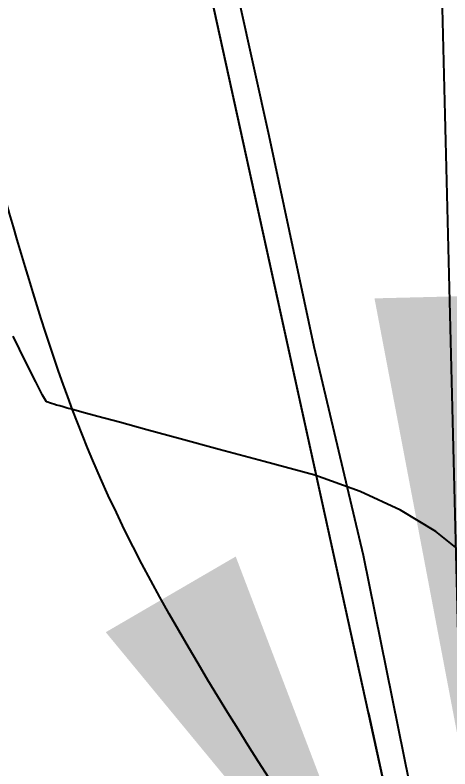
# Model space of a CAD drawing. Extents: x 74381 to 80879, y 6125508 to 6127598.
# Drawn here: x 76570.63 to 76580.14, y 6126051.59 to 6126068.06 of the extents above; entities that cross this region are included whole.
import ezdxf

# ---------------------------------------------------------------- set-up
doc = ezdxf.new("R2010")
doc.units = 0
doc.header["$LTSCALE"] = 5
doc.linetypes.add('DASHED2', pattern=[9.525, 6.35, -3.175])
doc.linetypes.add('foc-FLOWLINE', pattern=[3.75, 2.5, -1.25])
for name, color, linetype in [('AS-FENCE-DASH', 48, 'foc-FENCE-DASH'), ('C-EZE', 13, 'foc-FLOWLINE'), ('Contour_Line_Intermediate', 8, 'DASHED2'), ('L-TITLEDB', 4, 'Continuous')]:
    doc.layers.add(name, color=color, linetype=linetype)
doc.layers.add('C-EZE-T', color=13, linetype='Continuous', lineweight=9)
doc.styles.add('80CG', font='ARIALN.TTF', dxfattribs={"height": 10})
doc.styles.add('foc-LtypeFont', font='ARIALN.TTF', dxfattribs={"height": 7.35})
doc.linetypes.add('foc-FENCE-DASH', pattern='A,0.5,-0.5,1,-0.5,1,-0.5,1,-0.5,1,-0.5,["X",foc-LtypeFont,S=0.2,R=0,X=-0.625,Y=-0.75],-0.5', length=7.5)
doc.dimstyles.new('Compass 5 000', dxfattribs={"dimscale": 5, "dimtxt": 9, "dimasz": 2, "dimexe": 0.2, "dimexo": 0.0625, "dimgap": 0.5, "dimtad": 0, "dimtih": 1, "dimtoh": 1, "dimzin": 0, "dimdsep": 46, "dimtxsty": '80CG', "dimcen": 0.1, "dimse1": 1, "dimse2": 1, "dimclrd": 256, "dimclrt": 256, "dimaunit": 1, "dimadec": 4, "dimazin": 0, "dimtfac": 0.06, "dimtofl": 0, "dimtmove": 0, "dimatfit": 1, "dimfxl": 0.2, "dimtolj": 1, "dimtzin": 0, "dimlwd": -1, "dimarcsym": 0})

msp = doc.modelspace()

# ---------------------------------------------------------------- linework, layer by layer
at = {"layer": 'AS-FENCE-DASH', "flags": 128}
msp.add_lwpolyline([(76565.121, 6126115.326), (76566.063, 6126110.892), (76566.982, 6126106.418), (76568.048, 6126101.688), (76569.032, 6126097.15), (76569.977, 6126092.568), (76571.019, 6126088.027), (76572.215, 6126083.432), (76573.122, 6126079.118), (76574.175, 6126074.449), (76575.192, 6126069.87), (76576.175, 6126065.429), (76577.16, 6126060.814), (76578.238, 6126056.254), (76579.129, 6126051.867), (76579.734, 6126048.883)], dxfattribs=at)
msp.add_lwpolyline([(76565.121, 6126115.326), (76566.063, 6126110.892), (76566.982, 6126106.418), (76568.048, 6126101.688), (76569.032, 6126097.15), (76569.977, 6126092.568), (76571.019, 6126088.027), (76572.215, 6126083.432), (76573.122, 6126079.118), (76574.175, 6126074.449), (76575.192, 6126069.87), (76576.175, 6126065.429), (76577.16, 6126060.814), (76578.238, 6126056.254), (76579.129, 6126051.867), (76579.734, 6126048.883)], dxfattribs=at)
at = {"layer": 'C-EZE', "flags": 128}
msp.add_lwpolyline([(76593.579, 6126055.916), (76577.734, 6126055.643), (76582.109, 6126035.717), (76593.924, 6126035.921)], close=True, dxfattribs=at)
msp.add_lwpolyline([(76593.579, 6126055.916), (76577.734, 6126055.643), (76582.109, 6126035.717), (76593.924, 6126035.921)], close=True, dxfattribs=at)
at = {"layer": 'Contour_Line_Intermediate'}
msp.add_lwpolyline([(76580.486, 6126056.25), (76579.828, 6126056.771), (76579.058, 6126057.238), (76578.176, 6126057.649), (76577.182, 6126058.004), (76576.075, 6126058.304), (76575.095, 6126058.569), (76574.241, 6126058.801), (76573.514, 6126058.998), (76572.912, 6126059.161), (76572.438, 6126059.29), (76572.089, 6126059.384), (76571.867, 6126059.444), (76571.771, 6126059.47), (76571.685, 6126059.495), (76571.606, 6126059.517), (76571.537, 6126059.537), (76571.476, 6126059.555), (76571.424, 6126059.571), (76571.381, 6126059.585), (76571.346, 6126059.597), (76571.32, 6126059.607), (76571.232, 6126059.756), (76571.081, 6126060.045), (76570.868, 6126060.473), (76570.592, 6126061.041)], dxfattribs=at)
at = {"layer": 'L-TITLEDB', "flags": 128}
for points in [[(76439.542, 6126152.791), (76465.322, 6126036.116), (76467.99, 6126023.967), (76470.276, 6126013.557), (76458.499, 6125998.662), (76458.583, 6125993.635), (76590.867, 6125995.83), (76586.66, 6126014.991), (76551.015, 6126177.33)], [(76526.198, 6125994.46), (76590.974, 6125995.506), (76586.66, 6126014.991), (76562.621, 6126124.473)]]:
    msp.add_lwpolyline(points, dxfattribs=at)

# ---------------------------------------------------------------- leaders
at = {"layer": 'C-EZE-T', "path_type": 1}
msp.add_leader([(76580.38, 6126051.912), (76579.918, 6126070.539)], dimstyle='Compass 5 000', override={"dimgap": 0.5, "dimtad": 0}, dxfattribs=at)

# ---------------------------------------------------------------- next in the draw order: texts
at = {"layer": 'C-EZE-T', "insert": (76567.834, 6126073.996), "char_height": 2, "attachment_point": 5, "rotation": 282.7093, "style": '80CG', "bg_fill": 3, "box_fill_scale": 1.15, "bg_fill_color": 256, "bg_fill_true_color": 256, "bg_fill_transparency": 0}
msp.add_mtext('\\A1;Atco\\PUtility R/W\\PReg.# 1444PM', dxfattribs=at)

# ---------------------------------------------------------------- next in the draw order: leaders
at = {"layer": 'C-EZE-T', "path_type": 1}
msp.add_leader([(76579.064, 6126046.757), (76572.332, 6126058.324), (76569.392, 6126067.476)], dimstyle='Compass 5 000', override={"dimgap": 0.5, "dimtad": 0}, dxfattribs=at)

doc.saveas('drawing.dxf')
